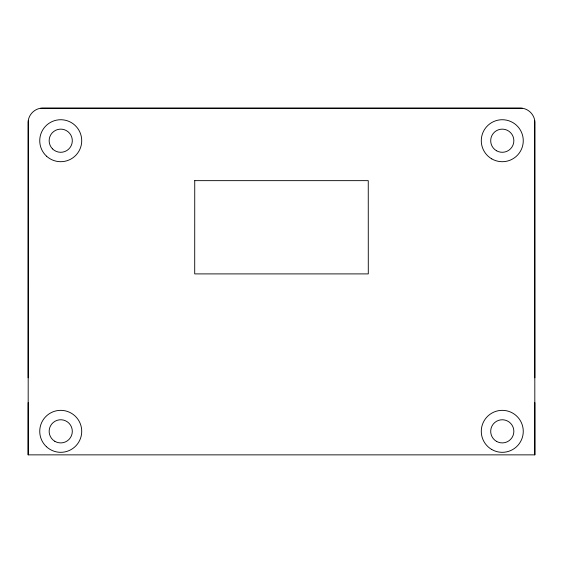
<?xml version="1.0" encoding="UTF-8"?>
<svg xmlns="http://www.w3.org/2000/svg" width="563" height="563" viewBox="0 0 563 563"><rect width="100%" height="100%" fill="white"/><g stroke="black" fill="none" stroke-linecap="round" stroke-linejoin="round"><path stroke-width="0.84" d="M28.164 377.808L28.157 122.614C27.995 114.88 34.892 107.976 42.633 108.138L520.367 108.138C528.108 107.976 535.005 114.88 534.843 122.614L534.829 377.808M534.843 402.636L534.843 454.862L28.157 454.862L28.277 120.728M28.157 402.636L28.157 454.862M40.74 108.265L522.26 108.265M534.723 120.728L534.843 454.862M194.742 180.646L194.707 273.899L368.293 273.899L368.258 180.646L194.742 180.646M46.44 446.712A20.993 20.993 0 0 0 81.192 436.022A20.993 20.993 0 0 0 54.555 411.272A20.993 20.993 0 0 0 46.44 446.712M46.567 156.204A20.993 20.993 0 0 0 81.227 145.233A20.993 20.993 0 0 0 54.393 120.7A20.993 20.993 0 0 0 46.567 156.204M491.773 158.893A20.993 20.993 0 0 0 523.266 140.715A20.993 20.993 0 0 0 491.773 122.537A20.993 20.993 0 0 0 491.773 158.893M491.773 449.513A20.993 20.993 0 0 0 523.266 431.335A20.993 20.993 0 0 0 491.773 413.158A20.993 20.993 0 0 0 491.773 449.513M54.801 441.286A11.584 11.584 0 0 0 72.31 431.49A11.584 11.584 0 0 0 55.068 421.23A11.584 11.584 0 0 0 54.801 441.286M496.482 441.364A11.584 11.584 0 0 0 513.85 431.335A11.584 11.584 0 0 0 496.482 421.307A11.584 11.584 0 0 0 496.482 441.364M52.535 148.899A11.584 11.584 0 0 0 71.916 143.713A11.584 11.584 0 0 0 57.729 129.525A11.584 11.584 0 0 0 52.535 148.899M496.482 150.743A11.584 11.584 0 0 0 513.85 140.715A11.584 11.584 0 0 0 496.482 130.679A11.584 11.584 0 0 0 496.482 150.743"/></g></svg>
